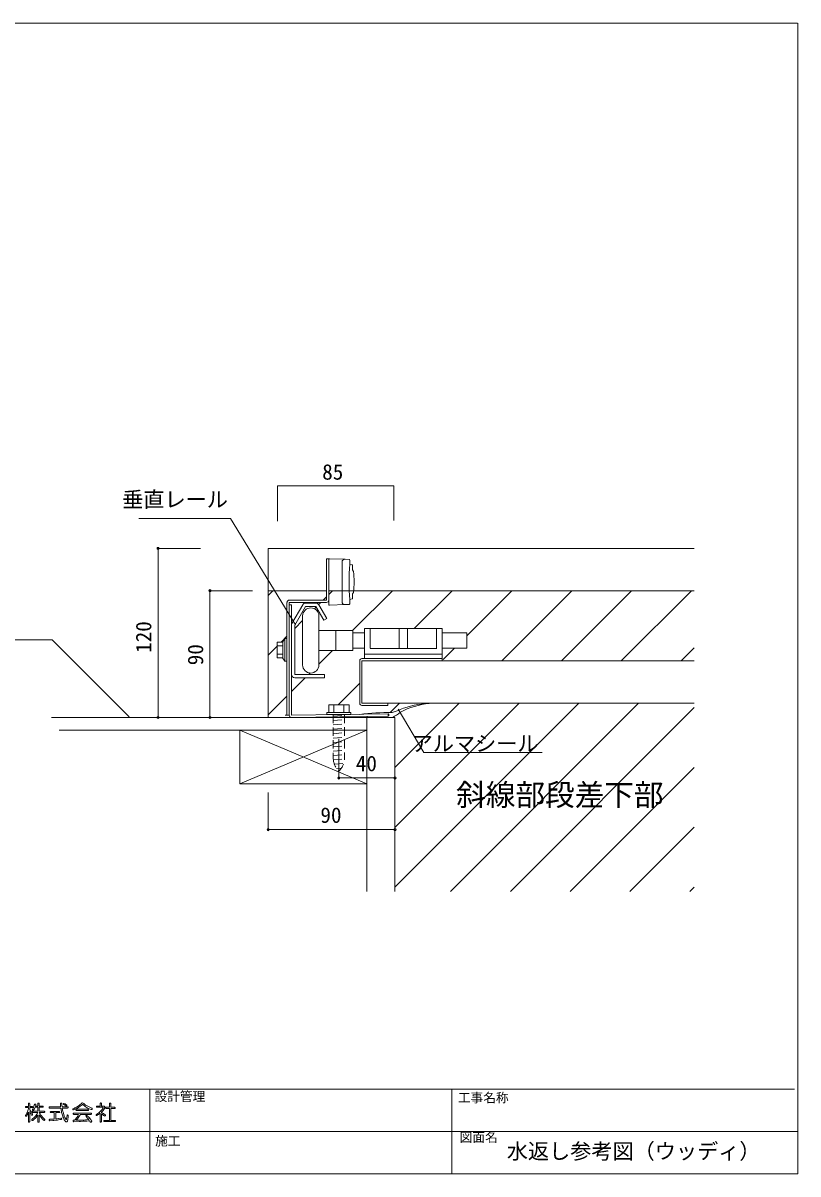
# Model space of a CAD drawing. Units: millimetres, scale not verified. Extents: x -588 to 588, y -408 to 408.
# Drawn here: x 38 to 588, y -408 to 408 of the extents above; entities that cross this region are included whole.
import ezdxf
from ezdxf.enums import TextEntityAlignment as Align

# ---------------------------------------------------------------- set-up
doc = ezdxf.new("R2010")
doc.units = ezdxf.units.MM
doc.header["$LTSCALE"] = 3
doc.header["$PDMODE"] = 32
doc.header["$PDSIZE"] = 1.5
doc.linetypes.add('DASHED2', pattern=[3, 2, -1])
for name, color, linetype, lineweight in [('0-0', 7, 'Continuous', 18), ('1-1', 6, 'Continuous', 18), ('1-3_0', 7, 'Continuous', 18)]:
    doc.layers.add(name, color=color, linetype=linetype, lineweight=lineweight)
doc.styles.add('ＭＳ ゴシック', font='')
doc.styles.get('ＭＳ ゴシック').set_extended_font_data('MS Gothic')

msp = doc.modelspace()

# ---------------------------------------------------------------- linework, layer by layer
at = {"layer": '0-0'}
for p, q in [((218.996, 79.98), (301.458, 79.98)), ((218.996, 54.822), (218.996, 79.98)), ((301.458, 55.304), (301.458, 79.98)), ((212.221, 35.539), (212.221, 5.539)), ((514.414, 35.539), (212.221, 35.539)), ((253.622, 16.746), (253.622, 28.244)), ((253.622, 28.244), (255.222, 28.244)), ((255.222, -4.23), (255.222, 27.719)), ((253.622, -1.156), (253.622, 16.746)), ((272.222, 20.244), (272.222, 23.354)), ((212.221, -84.461), (212.221, 5.539)), ((212.221, 2.231), (215.529, 5.539)), ((253.622, 5.539), (212.221, 5.539)), ((251.261, -1.156), (253.622, 1.205)), ((255.222, 2.805), (257.956, 5.539)), ((514.414, 5.539), (255.222, 5.539)), ((272.177, -22.666), (300.382, 5.539)), ((272.222, 0.135), (272.222, 3.244)), ((315.972, -21.298), (342.808, 5.539)), ((353.249, -26.447), (385.235, 5.539)), ((377.951, -44.172), (427.661, 5.539)), ((420.377, -44.172), (470.088, 5.539)), ((462.804, -44.172), (512.514, 5.539)), ((225.621, -82.861), (225.621, -2.756)), ((253.622, -2.756), (227.221, -2.756)), ((227.221, -53.966), (227.221, -2.756)), ((227.221, -82.861), (227.221, -4.461)), ((227.323, -1.156), (253.622, -1.156)), ((236.835, -4.417), (229.157, -17.717)), ((231.149, -18.867), (238.827, -5.566)), ((246.171, -3.266), (238.827, -3.266)), ((238.827, -5.566), (246.171, -5.566)), ((245.114, -7.302), (246.42, -5.997)), ((251.857, -15.416), (246.171, -5.566)), ((248.082, -4.335), (249.661, -2.756)), ((248.163, -4.417), (253.849, -14.266)), ((231.149, -21.268), (236.749, -15.668)), ((236.749, -47.166), (236.749, -12.366)), ((248.249, -47.166), (248.249, -12.366)), ((251.857, -15.416), (253.849, -14.266)), ((227.221, -18.867), (227.221, -42.519)), ((231.149, -53.966), (231.149, -18.867)), ((272.249, -22.666), (248.249, -22.666)), ((260.249, -36.866), (260.249, -22.666)), ((272.249, -31.1), (272.249, -22.666)), ((280.621, -24.266), (272.249, -24.266)), ((280.621, -23.672), (280.621, -42.802)), ((280.625, -21.298), (280.625, -39.498)), ((280.625, -21.298), (284.625, -21.298)), ((284.625, -21.298), (284.625, -32.628)), ((284.625, -21.298), (331.625, -21.298)), ((305.125, -21.298), (305.125, -35.498)), ((305.125, -21.298), (311.125, -21.298)), ((311.125, -21.298), (311.125, -35.498)), ((331.625, -21.298), (331.625, -35.636)), ((218.568, -30.968), (222.515, -30.968)), ((218.568, -41.968), (218.568, -30.968)), ((221.449, -30.968), (225.621, -26.796)), ((222.515, -30.968), (224.068, -28.468)), ((222.568, -41.968), (222.568, -30.968)), ((224.068, -28.468), (225.568, -28.468)), ((224.068, -44.468), (224.068, -28.468)), ((272.249, -36.866), (272.249, -31.1)), ((284.625, -32.628), (284.625, -35.336)), ((212.221, -40.196), (218.407, -34.01)), ((222.568, -33.468), (218.568, -33.468)), ((222.568, -39.468), (218.568, -39.468)), ((248.249, -46.594), (257.977, -36.866)), ((272.249, -36.866), (248.377, -36.866)), ((280.621, -35.266), (272.249, -35.266)), ((280.625, -39.498), (322.096, -39.498)), ((284.625, -35.498), (331.991, -35.498)), ((322.096, -39.498), (335.625, -39.498)), ((353.249, -35.266), (335.621, -35.266)), ((336.373, -43.323), (344.43, -35.266)), ((505.23, -44.172), (514.414, -34.988)), ((218.568, -41.968), (222.515, -41.968)), ((222.515, -41.968), (224.115, -44.462)), ((224.088, -44.468), (225.568, -44.468)), ((277.221, -74.261), (277.221, -44.172)), ((278.821, -74.261), (278.821, -44.172)), ((278.821, -44.172), (514.414, -44.172)), ((335.621, -44.172), (335.621, -42.572)), ((228.847, -65.996), (238.577, -56.266)), ((231.149, -53.966), (252.221, -53.966)), ((231.149, -56.266), (252.221, -56.266)), ((240.877, -53.966), (242.018, -52.825)), ((252.221, -56.266), (252.221, -53.966)), ((261.893, -75.377), (277.221, -60.049)), ((212.221, -82.622), (225.621, -69.222)), ((253.96, -80.877), (253.96, -82.377)), ((269.71, -75.377), (255.21, -75.377)), ((255.21, -75.377), (255.21, -80.877)), ((258.86, -75.377), (258.86, -80.877)), ((266.06, -75.377), (266.06, -80.877)), ((269.71, -75.377), (269.71, -80.877)), ((278.821, -74.261), (514.414, -74.261)), ((278.821, -75.861), (297.221, -75.861)), ((297.221, -75.861), (297.221, -74.261)), ((298.832, -80.864), (305.435, -74.261)), ((302.221, -119.901), (347.861, -74.261)), ((302.221, -162.328), (390.288, -74.261)), ((302.221, -204.754), (432.714, -74.261)), ((341.677, -207.725), (475.141, -74.261)), ((384.103, -207.725), (514.414, -77.414)), ((302.221, -84.461), (58.602, -84.461)), ((224.238, -82.861), (227.214, -82.861)), ((228.847, -82.861), (297.399, -81.879)), ((228.847, -84.461), (297.399, -83.452)), ((252.808, -84.461), (253.167, -84.103)), ((253.96, -82.377), (270.96, -82.377)), ((282.221, -84.461), (282.221, -207.725)), ((282.399, -84.461), (282.399, -83.703)), ((297.399, -83.452), (297.399, -81.879)), ((297.399, -82.421), (297.399, -81.908)), ((302.221, -84.461), (302.221, -207.725)), ((192.221, -93.461), (192.221, -131.461)), ((282.221, -93.461), (192.221, -131.461)), ((192.221, -93.461), (282.221, -131.461)), ((426.529, -207.725), (514.414, -119.841)), ((282.221, -131.461), (192.221, -131.461)), ((302.221, -131.04), (302.221, -152.272)), ((468.956, -207.725), (514.414, -162.267)), ((511.382, -207.725), (514.414, -204.693))]:
    msp.add_line(p, q, dxfattribs=at)
at = {"layer": '0-0', "color": 4}
for p, q in [((134.161, -84.461), (134.161, 35.539)), ((134.161, 35.539), (164.149, 35.539)), ((170.974, 5.539), (170.974, -84.461)), ((170.974, 5.539), (201.174, 5.539)), ((134.161, -84.461), (164.149, -84.461)), ((170.974, -84.461), (201.174, -84.461)), ((262.46, -127.303), (262.46, -99.578)), ((302.221, -127.303), (302.221, -99.578)), ((302.221, -127.303), (262.46, -127.303)), ((212.221, -163.938), (212.221, -137.699)), ((302.221, -163.938), (302.221, -137.699)), ((212.221, -163.938), (302.221, -163.938))]:
    msp.add_line(p, q, dxfattribs=at)
at = {"layer": '0-0', "linetype": 'DASHED2'}
for p, q in [((258.46, -82.437), (258.46, -113.834)), ((258.46, -86.54), (266.46, -85.855)), ((258.46, -89.652), (266.46, -88.966)), ((258.464, -83.429), (266.46, -82.743)), ((266.46, -82.322), (266.46, -113.834)), ((258.46, -92.763), (266.46, -92.077)), ((258.46, -95.875), (266.46, -95.189)), ((258.46, -98.986), (266.46, -98.3)), ((258.46, -102.097), (266.46, -101.412)), ((258.46, -105.209), (266.46, -104.523)), ((258.46, -108.32), (266.46, -107.634)), ((258.46, -111.431), (266.46, -110.746)), ((258.52, -114.538), (266.46, -113.857)), ((259.256, -117.586), (265.863, -117.02)), ((260.857, -120.56), (264.269, -120.268))]:
    msp.add_line(p, q, dxfattribs=at)
at = {"layer": '0-0'}
for points in [[(231.752, -18.592), (185.65, 56.848), (120.455, 56.848)], [(228.847, -82.861), (228.847, -4.461), (227.221, -4.461)], [(278.821, -42.572), (335.621, -42.572), (335.621, -23.672)], [(331.625, -21.298), (335.625, -21.298), (335.625, -39.498)], [(353.249, -35.266), (353.249, -24.266), (335.621, -24.266)], [(-134.984, -29.277), (59.086, -29.277), (113.626, -83.817)], [(253.96, -80.877), (270.96, -80.877), (270.96, -82.377)], [(304.615, -78.462), (322.828, -109.163), (406.678, -109.163)], [(282.221, -93.461), (232.415, -93.461), (63.929, -93.461)]]:
    msp.add_lwpolyline(points, dxfattribs=at)
for centre, radius, start, end in [((227.323, -2.756), 1.6, 90, 180), ((242.499, -12.424), 5.75, 0.57025, 179.42973), ((238.827, -5.566), 2.3, 90, 150.00334), ((246.171, -5.566), 2.3, 29.99666, 89.99998), ((253.622, -1.156), 1.6, 270, 0), ((231.149, -18.867), 2.3, 150.00333, 179.99998), ((242.499, -47.095), 5.75, 180.71637, 359.28365), ((278.821, -44.172), 1.6, 90, 180), ((231.149, -53.966), 2.3, 179.99998, 270), ((278.821, -74.261), 1.6, 180, 270), ((297.809, -237.646), 156.785, 89.14844, 97.47987), ((291.457, -48.365), 33.652, 284.95134, 295.32809), ((240.945, 12.525), 113.78, 301.52603, 304.95407), ((327.992, -133.157), 58.709, 91.59697, 112.15451), ((330.475, -124.084), 49.721, 94.45598, 119.31525), ((228.847, -82.861), 1.6, 180, 270), ((297.144, -82.695), 0.827, 287.91965, 72.08034)]:
    msp.add_arc(centre, radius, start, end, dxfattribs=at)
at = {"layer": '0-0', "linetype": 'DASHED2'}
for centre, start, end in [((271.139, -113.105), 183.28778, 226.89061), ((253.781, -113.105), 313.10938, 356.7122)]:
    msp.add_arc(centre, 12.7, start, end, dxfattribs=at)
at = {"layer": '0-0', "color": 2}
for p in [(134.161, 35.539), (170.974, 5.539), (134.161, -84.461), (170.974, -84.461), (262.46, -127.303), (302.221, -127.303), (212.221, -163.938), (302.221, -163.938)]:
    msp.add_point(p, dxfattribs=at)
at = {"layer": '1-1'}
for p, q in [((-588.18, 408.174), (587.773, 408.174)), ((588.18, 408.174), (588.18, -408.174)), ((-588.18, -347.972), (585.772, -347.972)), ((128.232, -347.972), (128.232, -408.174)), ((342.553, -347.972), (342.553, -408.174)), ((48.778, -358.189), (48.748, -358.442)), ((-588.18, -378.073), (588.18, -378.073)), ((588.18, -408.174), (-588.18, -408.174))]:
    msp.add_line(p, q, dxfattribs=at)
for points in [[(42.25, -358.323), (42.25, -360.29), (40.522, -360.29), (40.238, -360.349), (40.164, -360.394), (40.074, -360.528), (40.045, -360.707), (40.119, -360.961), (40.164, -361.02), (40.313, -361.095), (40.522, -361.124), (42.25, -361.124), (42.146, -362.019), (42.057, -362.391), (41.818, -363.256), (41.475, -364.284), (41.088, -365.119), (40.954, -365.402), (40.656, -365.953), (40.343, -366.49), (40.209, -366.683), (40.164, -366.907), (40.223, -367.175), (40.402, -367.265), (40.715, -367.19), (40.939, -366.966), (41.222, -366.534), (41.475, -366.072), (41.878, -365.238), (42.25, -364.284), (42.25, -371.02), (42.31, -371.318), (42.355, -371.378), (42.489, -371.467), (42.668, -371.497), (42.921, -371.438), (42.981, -371.378), (43.055, -371.229), (43.085, -371.02), (43.085, -363.807)], [(43.085, -363.807), (43.413, -364.329), (43.681, -364.82), (43.994, -365.581), (44.218, -366.072), (44.441, -366.385), (44.754, -366.49), (44.977, -366.385), (45.052, -366.072), (44.977, -365.625), (44.918, -365.461), (44.754, -365.104), (44.516, -364.701), (44.009, -363.926), (43.83, -363.688), (43.472, -363.226), (43.085, -362.794), (43.085, -361.124), (44.754, -361.124), (45.052, -361.065), (45.112, -361.02), (45.201, -360.886), (45.231, -360.707), (45.171, -360.454), (45.112, -360.394), (44.963, -360.32), (44.754, -360.29), (43.085, -360.29), (43.085, -358.323), (43.025, -358.039), (42.981, -357.965), (42.847, -357.876), (42.668, -357.846), (42.414, -357.92), (42.355, -357.965), (42.28, -358.114), (42.25, -358.323)], [(48.748, -358.442), (48.748, -359.992), (47.139, -359.992), (47.318, -359.44), (47.377, -359.098), (47.318, -358.77), (47.258, -358.695), (47.109, -358.591), (46.9, -358.561), (46.647, -358.606), (46.483, -358.74), (46.378, -359.083), (46.304, -359.396), (46.125, -360.156), (45.827, -361.124), (45.544, -361.795), (45.291, -362.257), (45.112, -362.54), (45.052, -362.794), (45.142, -363.062), (45.41, -363.151), (45.648, -363.092), (45.887, -362.913), (46.214, -362.391), (46.483, -361.899), (46.736, -361.303), (46.9, -360.826), (48.748, -360.826), (48.748, -363.628), (45.41, -363.628), (45.127, -363.688), (45.052, -363.733), (44.963, -363.867), (44.933, -364.045), (45.007, -364.299), (45.052, -364.358), (45.201, -364.433), (45.41, -364.463), (48.748, -364.463), (48.271, -365.461)], [(53.756, -369.59), (53.681, -369.336), (53.458, -369.053), (52.504, -368.099), (52.206, -367.771), (51.624, -367.116), (51.073, -366.43), (50.403, -365.461), (50.239, -365.193), (50, -364.761), (49.881, -364.463), (53.279, -364.463), (53.577, -364.403), (53.636, -364.358), (53.726, -364.224), (53.756, -364.045), (53.696, -363.792), (53.636, -363.733), (53.487, -363.658), (53.279, -363.628), (49.821, -363.628), (49.821, -360.826), (52.265, -360.826), (52.563, -360.767), (52.623, -360.722), (52.712, -360.588), (52.742, -360.409), (52.682, -360.156), (52.623, -360.096), (52.474, -360.022), (52.265, -359.992), (49.821, -359.992), (49.821, -358.442), (49.747, -358.084), (49.687, -357.995), (49.523, -357.89), (49.285, -357.846), (48.957, -357.935), (48.882, -357.995), (48.778, -358.189)], [(64.863, -358.442), (64.937, -359.485), (65.042, -360.588), (57.352, -360.588), (57.069, -360.648), (56.994, -360.692), (56.905, -360.826), (56.875, -361.005), (56.949, -361.259), (56.994, -361.318), (57.143, -361.393), (57.352, -361.422), (65.161, -361.422), (65.593, -363.762), (65.757, -364.478), (66.115, -365.849), (66.085, -365.73), (66.502, -367.101), (66.666, -367.533), (66.979, -368.353), (67.307, -369.113), (67.65, -369.753), (67.769, -369.962), (68.037, -370.35), (68.321, -370.722), (68.812, -371.154), (68.961, -371.229), (69.245, -371.274), (69.215, -371.274), (69.483, -371.184), (69.572, -371.11), (69.736, -370.931), (69.87, -370.662), (70.139, -369.59), (70.213, -369.128), (70.333, -368.054), (70.407, -366.788), (70.347, -366.505), (70.303, -366.43), (70.169, -366.341)], [(64.982, -357.995), (64.893, -358.189), (64.863, -358.442)], [(70.169, -366.341), (69.99, -366.311), (69.707, -366.4), (69.572, -366.668), (69.453, -367.682), (69.408, -368.025), (69.289, -368.695), (69.155, -369.351), (69.006, -369.634), (68.946, -369.649), (68.827, -369.575), (68.678, -369.351), (68.082, -368.218), (67.903, -367.801), (67.546, -366.892), (67.65, -367.205), (67.203, -365.908), (67.248, -366.028), (66.8, -364.448), (66.666, -363.882), (66.413, -362.689), (66.174, -361.422), (69.99, -361.422), (70.288, -361.363), (70.347, -361.318), (70.437, -361.184), (70.467, -361.005), (70.407, -360.752), (70.347, -360.692), (70.198, -360.618), (69.99, -360.588), (66.055, -360.588), (65.951, -359.44), (65.876, -358.382), (65.772, -358.054), (65.713, -357.98), (65.548, -357.876), (65.34, -357.846), (65.057, -357.935), (64.982, -357.995)], [(80.62, -357.727), (80.277, -357.816), (80.158, -357.876), (79.89, -358.069), (79.607, -358.323), (78.951, -358.874), (78.415, -359.336), (77.431, -360.051), (77.073, -360.29), (76.313, -360.737), (76.388, -360.692), (75.508, -361.169), (75.195, -361.318), (74.555, -361.616), (73.884, -361.899), (73.645, -362.123), (73.645, -362.436), (73.78, -362.645), (73.854, -362.674), (74.033, -362.704), (74.242, -362.674), (76.03, -361.914), (76.581, -361.631), (77.639, -361.035), (77.55, -361.095), (78.623, -360.394), (78.966, -360.156), (79.607, -359.634), (80.203, -359.098), (80.501, -358.949), (80.59, -358.934), (80.769, -358.949), (80.918, -359.038), (82.125, -359.977), (82.498, -360.26), (83.228, -360.767), (83.899, -361.184), (84.912, -361.721), (85.255, -361.885), (85.97, -362.183)], [(85.97, -362.183), (86.701, -362.436), (87.014, -362.466), (87.103, -362.436), (87.252, -362.347), (87.356, -362.197), (87.431, -361.87), (87.401, -361.765), (87.282, -361.586), (87.058, -361.422), (85.628, -360.841), (85.166, -360.633), (84.271, -360.186), (83.422, -359.694), (82.751, -359.262), (82.513, -359.083), (82.006, -358.68), (81.455, -358.203), (80.978, -357.846), (80.62, -357.727)], [(93.099, -358.263), (93.099, -360.051), (90.953, -360.051), (90.669, -360.111), (90.595, -360.156), (90.505, -360.29), (90.476, -360.469), (90.55, -360.722), (90.595, -360.782), (90.744, -360.856), (90.953, -360.886), (94.827, -360.886), (95.096, -360.961), (95.14, -361.005), (95.17, -361.154), (95.125, -361.363), (94.395, -362.54), (94.082, -362.928), (93.352, -363.703), (93.427, -363.628), (92.503, -364.448), (92.16, -364.716), (91.415, -365.253), (90.595, -365.774), (90.327, -365.983), (90.282, -366.057), (90.252, -366.236), (90.297, -366.43), (90.505, -366.609), (90.595, -366.639), (90.789, -366.639), (91.012, -366.549), (91.757, -366.102), (92.011, -365.923), (92.547, -365.551), (93.099, -365.119), (93.099, -371.02), (93.158, -371.318), (93.203, -371.378), (93.337, -371.467)], [(93.829, -357.905), (93.695, -357.816), (93.516, -357.786), (93.263, -357.861), (93.203, -357.905), (93.128, -358.054), (93.099, -358.263)], [(93.337, -371.467), (93.516, -371.497), (93.769, -371.438), (93.829, -371.378), (93.903, -371.229), (93.933, -371.02), (93.933, -365.536), (94.768, -366.057), (95.006, -366.236), (95.453, -366.579), (95.841, -366.907), (96.184, -367.041), (96.288, -367.056), (96.497, -367.026), (96.675, -366.907), (96.765, -366.609), (96.765, -366.505), (96.705, -366.311), (96.556, -366.132), (95.766, -365.536), (95.453, -365.342), (94.753, -364.94), (93.933, -364.522), (93.933, -364.403), (94.872, -363.435), (95.155, -363.092), (95.662, -362.391), (96.079, -361.661), (96.258, -361.259), (96.288, -361.124), (96.333, -360.856), (96.318, -360.588), (96.139, -360.26), (96.035, -360.186), (95.766, -360.081), (95.424, -360.051), (93.933, -360.051), (93.933, -358.263), (93.874, -357.98), (93.829, -357.905)], [(99.596, -358.561), (99.596, -360.886), (97.391, -360.886), (97.108, -360.946), (97.033, -360.99), (96.944, -361.124), (96.914, -361.303), (96.988, -361.557), (97.033, -361.616), (97.182, -361.691), (97.391, -361.721), (99.596, -361.721), (99.596, -370.126), (96.079, -370.126), (95.796, -370.186), (95.722, -370.23), (95.632, -370.364), (95.602, -370.543), (95.677, -370.797), (95.722, -370.856), (95.871, -370.931), (96.079, -370.961), (103.591, -370.961), (103.889, -370.901), (103.948, -370.856), (104.038, -370.722), (104.067, -370.543), (104.008, -370.29), (103.948, -370.23), (103.799, -370.156), (103.591, -370.126), (100.669, -370.126), (100.669, -361.721), (103.293, -361.721), (103.591, -361.661), (103.65, -361.616), (103.74, -361.482), (103.769, -361.303), (103.71, -361.05), (103.65, -360.99)], [(103.65, -360.99), (103.501, -360.916), (103.293, -360.886), (100.669, -360.886), (100.669, -358.561), (100.595, -358.203), (100.535, -358.114), (100.371, -358.01), (100.133, -357.965), (99.805, -358.054), (99.73, -358.114), (99.626, -358.308), (99.596, -358.561)], [(48.271, -365.461), (48.077, -365.789), (47.645, -366.46), (47.139, -367.145), (46.274, -368.099), (45.991, -368.382), (45.41, -368.904), (44.814, -369.351), (44.59, -369.604), (44.516, -369.888), (44.62, -370.201), (44.933, -370.305), (45.216, -370.23), (45.589, -370.007), (46.334, -369.351), (47.139, -368.576), (47.809, -367.771), (48.018, -367.503), (48.405, -366.966), (48.748, -366.43), (48.748, -370.901), (48.822, -371.259), (48.882, -371.348), (49.046, -371.467), (49.285, -371.497), (49.612, -371.408), (49.687, -371.348), (49.791, -371.169), (49.821, -370.901), (49.821, -366.132), (50.536, -367.205), (51.252, -368.159), (51.967, -369.053), (52.682, -369.828), (52.981, -370.052), (53.279, -370.126), (53.577, -370.052), (53.636, -369.992), (53.726, -369.828), (53.756, -369.59)], [(63.909, -363.807), (58.186, -363.807), (57.903, -363.867), (57.829, -363.911), (57.739, -364.045), (57.709, -364.224), (57.784, -364.478), (57.829, -364.537), (57.978, -364.612), (58.186, -364.642), (60.511, -364.642), (60.511, -369.232), (58.946, -369.336), (57.471, -369.411), (57.143, -369.485), (57.069, -369.53), (56.964, -369.679), (56.934, -369.888), (57.009, -370.186), (57.069, -370.245), (57.233, -370.335), (57.471, -370.364), (59.498, -370.26), (60.183, -370.201), (61.54, -370.066), (61.42, -370.081), (62.911, -369.888), (63.402, -369.813), (64.401, -369.649), (65.4, -369.47), (65.713, -369.291), (65.817, -368.993), (65.713, -368.74), (65.653, -368.68), (65.489, -368.606), (65.28, -368.576), (63.865, -368.815), (63.402, -368.889), (62.493, -369.008), (61.584, -369.113)], [(61.584, -369.113), (61.584, -364.642), (63.909, -364.642), (64.207, -364.582), (64.267, -364.537), (64.356, -364.403), (64.386, -364.224), (64.327, -363.971), (64.267, -363.911), (64.118, -363.837), (63.909, -363.807)], [(86.462, -365.059), (74.361, -365.059), (74.078, -365.119), (74.003, -365.163), (73.914, -365.297), (73.884, -365.476), (73.959, -365.73), (74.003, -365.789), (74.152, -365.864), (74.361, -365.894), (77.818, -365.894), (77.341, -366.847), (77.133, -367.175), (76.686, -367.861), (76.73, -367.801), (76.164, -368.576), (75.956, -368.844), (75.508, -369.396), (75.016, -369.947), (74.48, -369.947), (74.122, -370.037), (74.033, -370.096), (73.929, -370.29), (73.884, -370.543), (73.973, -370.871), (74.033, -370.946), (74.227, -371.05), (74.48, -371.08), (78.116, -370.916), (79.204, -370.871), (81.186, -370.752), (81.023, -370.767), (82.945, -370.648), (83.526, -370.603), (84.584, -370.514), (85.508, -370.424), (85.791, -370.782), (86.045, -371.139), (86.298, -371.363), (86.388, -371.393)], [(86.388, -371.393), (86.596, -371.393), (86.82, -371.318), (87.044, -371.065), (87.073, -370.975), (87.073, -370.767), (86.999, -370.543), (86.388, -369.53), (86.134, -369.202), (85.583, -368.546), (85.643, -368.606), (84.957, -367.891), (84.704, -367.667), (84.182, -367.19), (83.601, -366.728), (83.243, -366.639), (83.005, -366.728), (82.9, -367.041), (83.064, -367.384), (83.899, -368.263), (84.137, -368.546), (84.584, -369.113), (84.972, -369.649), (83.407, -369.813), (82.766, -369.858), (81.35, -369.917), (81.485, -369.917), (79.696, -369.977), (79.055, -369.992), (77.654, -370.007), (76.149, -370.007), (77.192, -368.8), (77.49, -368.412), (78.042, -367.697), (77.997, -367.756), (78.504, -367.011), (78.653, -366.773), (78.921, -366.326), (79.13, -365.894), (86.462, -365.894)], [(86.462, -365.894), (86.76, -365.834), (86.82, -365.789), (86.909, -365.655), (86.939, -365.476), (86.879, -365.223), (86.82, -365.163), (86.671, -365.089), (86.462, -365.059)]]:
    msp.add_lwpolyline(points, dxfattribs=at)
for points in [[(67.188, -358.978), (67.933, -359.455), (68.619, -359.932), (69.036, -360.051), (69.334, -359.932), (69.468, -359.664), (69.468, -359.575), (69.408, -359.396), (69.274, -359.217), (68.723, -358.844), (68.529, -358.725), (68.142, -358.516), (67.724, -358.323), (67.367, -358.233), (67.277, -358.233), (67.128, -358.308), (67.009, -358.442), (66.994, -358.755)], [(84.436, -362.317), (76.388, -362.317), (76.104, -362.376), (76.03, -362.421), (75.94, -362.555), (75.911, -362.734), (75.985, -362.987), (76.03, -363.047), (76.179, -363.122), (76.388, -363.151), (84.436, -363.151), (84.733, -363.092), (84.793, -363.047), (84.882, -362.913), (84.912, -362.734), (84.853, -362.481), (84.793, -362.421), (84.644, -362.347)]]:
    msp.add_lwpolyline(points, close=True, dxfattribs=at)
at = {"layer": '1-3_0'}
for p, q in [((255.222, 28.244), (255.222, 27.719)), ((255.222, -4.238), (255.222, 27.727)), ((266.788, 27.859), (255.738, 28.227)), ((264.722, -2.352), (264.722, 25.86)), ((266.788, 27.859), (269.738, 27.76)), ((270.222, 24.244), (270.222, 27.261)), ((270.222, 24.244), (271.843, 23.839)), ((272.222, 20.244), (272.722, 19.244)), ((272.222, 3.244), (272.722, 4.244)), ((255.739, -4.738), (266.792, -4.35)), ((266.792, -4.35), (269.739, -4.247)), ((270.222, -0.756), (271.843, -0.35)), ((270.222, -3.747), (270.222, -0.756))]:
    msp.add_line(p, q, dxfattribs=at)
for centre, radius, start, end in [((255.722, 27.727), 0.5, 88.09085, 180), ((266.722, 25.86), 2, 88.09085, 180), ((269.722, 27.261), 0.5, 0, 88.09085), ((426.222, 11.744), 156.5, 175.41878, 184.58122), ((271.722, 23.354), 0.5, 0, 75.96376), ((215.469, 11.744), 57.742, 352.53692, 7.46308), ((271.722, 0.135), 0.5, 284.03624, 0), ((255.722, -4.238), 0.5, 180, 272.00692), ((266.722, -2.352), 2, 180, 272.00692), ((269.722, -3.747), 0.5, 272.00692, 0)]:
    msp.add_arc(centre, radius, start, end, dxfattribs=at)

# ---------------------------------------------------------------- texts
at = {"layer": '0-0', "style": 'ＭＳ ゴシック'}
for s, height, p in [('85', 11, (250.613, 80.974)), ('垂直レール', 11, (108.731, 61.452)), ('アルマシール', 11, (314.064, -111.663)), ('40', 11, (274.466, -125.803)), ('斜線部段差下部', 15.4, (345.736, -151.561)), ('90', 11, (249.346, -162.438)), ('水返し参考図（ウッディ）', 11, (381.552, -400.81))]:
    msp.add_text(s, height=height, dxfattribs=at).set_placement(p, align=Align.BOTTOM_LEFT)
for s, p in [('120', (132.661, -38.563)), ('90', (169.474, -47.336))]:
    msp.add_text(s, height=11, rotation=90, dxfattribs=at).set_placement(p, align=Align.BOTTOM_LEFT)
at = {"layer": '1-1', "color": 7, "style": 'ＭＳ ゴシック'}
for s, p in [('設計管理', (131.646, -358.394)), ('工事名称', (346.867, -359.35)), ('施工', (132.078, -389.96)), ('図面名', (348.166, -387.412))]:
    msp.add_text(s, height=6.598, dxfattribs=at).set_placement(p, align=Align.BOTTOM_LEFT)

doc.saveas('drawing.dxf')
